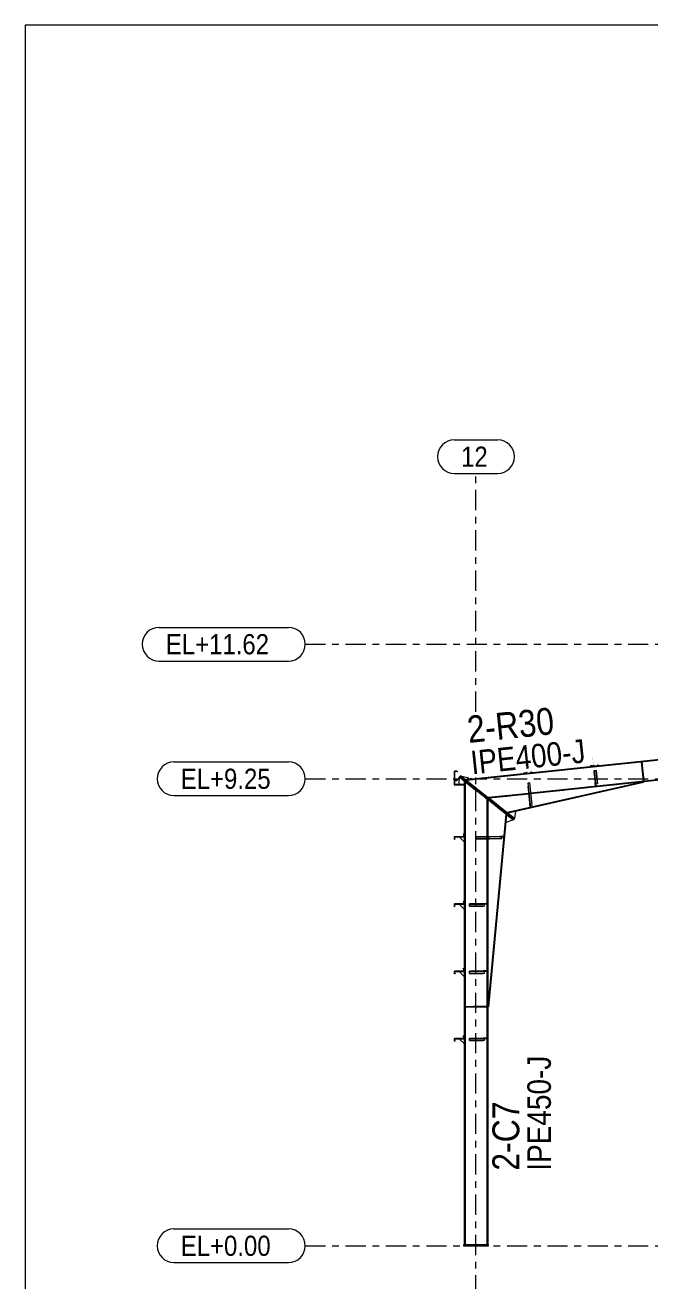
# Model space of a CAD drawing. Header units: millimetres. Extents: x -54 to 768, y -377 to 197.
# Drawn here: x -51.7 to 41.4, y 10 to 196.8 of the extents above; entities that cross this region are included whole.
import ezdxf

# ---------------------------------------------------------------- set-up
doc = ezdxf.new("R2010")
doc.units = ezdxf.units.MM
for name, pattern in [('XKITLINE00', [0]), ('XKITLINE02', [4, 2, -2]), ('XKITLINE03', [6, 3, -1, 1, -1])]:
    doc.linetypes.add(name, pattern=pattern)
for name, color, linetype, lineweight in [('DrawingSheet', 5, 'Continuous', 0), ('Part', 2, 'Continuous', 0), ('PartMark', 7, 'Continuous', 0), ('S-grid', 1, 'Continuous', 0)]:
    doc.layers.add(name, color=color, linetype=linetype, lineweight=lineweight)
doc.styles.add('ARIAL', font='ARIAL.TTF')

# ---------------------------------------------------------------- blocks, each defined once
blk = doc.blocks.new('*A54')
at = {"layer": 'Part'}
blk.add_hatch(color=3, dxfattribs=at).paths.add_polyline_path([(22.76, 87.07), (23.15, 87.11), (23.16, 87), (23.15, 87), (23.13, 87.1), (22.78, 87.06), (22.92, 85.68), (22.54, 85.64), (22.53, 85.75), (22.54, 85.76), (22.55, 85.66), (22.91, 85.69)], flags=17)
blk = doc.blocks.new('*A55')
at = {"layer": 'Part'}
blk.add_hatch(color=3, dxfattribs=at).paths.add_polyline_path([(32.71, 88.12), (33.09, 88.16), (33.1, 88.05), (33.09, 88.04), (33.08, 88.15), (32.72, 88.11), (32.87, 86.73), (32.49, 86.69), (32.48, 86.8), (32.49, 86.81), (32.5, 86.7), (32.85, 86.74)], flags=17)
blk = doc.blocks.new('*A65')
at = {"layer": 'Part'}
blk.add_hatch(color=3, dxfattribs=at).paths.add_polyline_path([(14.43, 55.88), (14.43, 56.19), (14.84, 56.19), (14.84, 56.18), (14.45, 56.18), (14.45, 55.88)], flags=17)
blk = doc.blocks.new('*A66')
at = {"layer": 'Part'}
blk.add_hatch(color=3, dxfattribs=at).paths.add_polyline_path([(14.43, 45.88), (14.43, 46.19), (14.84, 46.19), (14.84, 46.18), (14.45, 46.18), (14.45, 45.88)], flags=17)
blk = doc.blocks.new('*A67')
at = {"layer": 'Part'}
blk.add_hatch(color=3, dxfattribs=at).paths.add_polyline_path([(14.43, 65.88), (14.43, 66.19), (14.84, 66.19), (14.84, 66.18), (14.45, 66.18), (14.45, 65.88)], flags=17)
blk = doc.blocks.new('*A68')
at = {"layer": 'Part'}
blk.add_hatch(color=3, dxfattribs=at).paths.add_polyline_path([(13.46, 76.56), (13.46, 76.58), (13.58, 76.58), (13.58, 76.19), (12.19, 76.19), (12.19, 75.84), (12.29, 75.84), (12.29, 75.82), (12.18, 75.82), (12.18, 76.21), (13.56, 76.21), (13.56, 76.56)], flags=17)
blk = doc.blocks.new('*A69')
at = {"layer": 'Part'}
blk.add_hatch(color=3, dxfattribs=at).paths.add_polyline_path([(13.46, 66.56), (13.46, 66.58), (13.58, 66.58), (13.58, 66.19), (12.19, 66.19), (12.19, 65.84), (12.29, 65.84), (12.29, 65.82), (12.18, 65.82), (12.18, 66.21), (13.56, 66.21), (13.56, 66.56)], flags=17)
blk = doc.blocks.new('*A70')
at = {"layer": 'Part'}
blk.add_hatch(color=3, dxfattribs=at).paths.add_polyline_path([(13.46, 46.56), (13.46, 46.58), (13.58, 46.58), (13.58, 46.19), (12.19, 46.19), (12.19, 45.84), (12.29, 45.84), (12.29, 45.82), (12.18, 45.82), (12.18, 46.21), (13.56, 46.21), (13.56, 46.56)], flags=17)
blk = doc.blocks.new('*A71')
at = {"layer": 'Part'}
blk.add_hatch(color=3, dxfattribs=at).paths.add_polyline_path([(13.46, 56.56), (13.46, 56.58), (13.58, 56.58), (13.58, 56.19), (12.19, 56.19), (12.19, 55.84), (12.29, 55.84), (12.29, 55.82), (12.18, 55.82), (12.18, 56.21), (13.56, 56.21), (13.56, 56.56)], flags=17)
blk = doc.blocks.new('*A72')
at = {"layer": 'Part'}
blk.add_hatch(color=3, dxfattribs=at).paths.add_polyline_path([(15.39, 75.88), (15.39, 76.19), (15.95, 76.19), (15.95, 76.18), (15.42, 76.18), (15.42, 75.88)], flags=17)
blk = doc.blocks.new('*A73')
at = {"layer": 'Part'}
blk.add_hatch(color=3, dxfattribs=at).paths.add_polyline_path([(12.18, 84.55), (12.18, 85.95), (12.56, 85.95), (12.56, 85.84), (12.55, 85.84), (12.55, 85.94), (12.19, 85.94), (12.19, 84.57), (12.55, 84.57), (12.55, 84.67), (12.56, 84.67), (12.56, 84.55)], flags=17)
blk = doc.blocks.new('*A74')
at = {"layer": 'Part'}
blk.add_hatch(color=3, dxfattribs=at).paths.add_polyline_path([(23.08, 84.17), (23.39, 84.2), (23.39, 84.18), (23.1, 84.15), (23.15, 83.66), (23.14, 83.66)], flags=17)
blk = doc.blocks.new('*A76')
at = {"layer": 'Part'}
blk.add_hatch(color=3, dxfattribs=at).paths.add_polyline_path([(32.94, 86.03), (33.25, 86.06), (33.25, 86.04), (32.96, 86.01), (33, 85.64), (32.98, 85.64)], flags=17)
blk = doc.blocks.new('*A157')
at = {"layer": 'DrawingSheet', "color": 5, "linetype": 'XKITLINE00', "lineweight": 0}
for p, q in [((768.35, 196.84), (-51.65, 196.84)), ((-51.65, 196.84), (-51.65, -377.16))]:
    blk.add_line(p, q, dxfattribs=at)
blk = doc.blocks.new('*A160')
at = {"layer": 'S-grid', "color": 1, "linetype": 'XKITLINE03', "lineweight": 0}
blk.add_line((-10, 104.81), (151.52, 104.81), dxfattribs=at)
at = {"layer": 'S-grid', "color": 3, "style": 'ARIAL', "width": 0.85}
blk.add_text('EL+11.62', height=3, dxfattribs=at).set_placement((-30.74, 103.31))
blk = doc.blocks.new('*A161')
at = {"layer": 'S-grid', "color": 1, "linetype": 'XKITLINE03', "lineweight": 0}
blk.add_line((-10, 84.81), (127.32, 84.81), dxfattribs=at)
at = {"layer": 'S-grid', "color": 3, "style": 'ARIAL', "width": 0.85}
blk.add_text('EL+9.25', height=3, dxfattribs=at).set_placement((-28.52, 83.31))
blk = doc.blocks.new('*A162')
at = {"layer": 'S-grid', "color": 1, "linetype": 'XKITLINE03', "lineweight": 0}
blk.add_line((-10, 15.38), (761.69, 15.38), dxfattribs=at)
at = {"layer": 'S-grid', "color": 3, "style": 'ARIAL', "width": 0.85}
blk.add_text('EL+0.00', height=3, dxfattribs=at).set_placement((-28.52, 13.88))
blk = doc.blocks.new('*A163')
at = {"layer": 'S-grid', "color": 1, "linetype": 'XKITLINE03', "lineweight": 0}
blk.add_line((-10, 104.81), (151.52, 104.81), dxfattribs=at)
at = {"layer": 'S-grid', "color": 3, "style": 'ARIAL', "width": 0.85}
blk.add_text('EL+11.62', height=3, dxfattribs=at).set_placement((-30.74, 103.31))
blk = doc.blocks.new('*A164')
at = {"layer": 'S-grid', "color": 1, "linetype": 'XKITLINE03', "lineweight": 0}
blk.add_line((-10, 84.81), (127.32, 84.81), dxfattribs=at)
at = {"layer": 'S-grid', "color": 3, "style": 'ARIAL', "width": 0.85}
blk.add_text('EL+9.25', height=3, dxfattribs=at).set_placement((-28.52, 83.31))
blk = doc.blocks.new('*A165')
at = {"layer": 'S-grid', "color": 1, "linetype": 'XKITLINE03', "lineweight": 0}
blk.add_line((-10, 15.38), (761.88, 15.38), dxfattribs=at)
at = {"layer": 'S-grid', "color": 3, "style": 'ARIAL', "width": 0.85}
blk.add_text('EL+0.00', height=3, dxfattribs=at).set_placement((-28.52, 13.88))
blk = doc.blocks.new('*A218')
at = {"layer": 'S-grid', "color": 1, "linetype": 'XKITLINE03', "lineweight": 0}
for p, q in [((15.38, 94.76), (15.38, 130.19)), ((15.38, -10), (15.38, 85.01))]:
    blk.add_line(p, q, dxfattribs=at)
at = {"layer": 'S-grid', "color": 3, "style": 'ARIAL', "width": 0.85}
blk.add_text('12', height=3, dxfattribs=at).set_placement((13.16, 131.19))
blk = doc.blocks.new('*A221')
at = {"layer": 'S-grid', "color": 1, "linetype": 'XKITLINE03', "lineweight": 0}
for p, q in [((15.38, 94.76), (15.38, 130.19)), ((15.38, -10), (15.38, 85.01))]:
    blk.add_line(p, q, dxfattribs=at)
at = {"layer": 'S-grid', "color": 3, "style": 'ARIAL', "width": 0.85}
blk.add_text('12', height=3, dxfattribs=at).set_placement((13.16, 131.19))
blk = doc.blocks.new('*A222')
at = {"layer": 'Part', "color": 2, "linetype": 'XKITLINE00', "lineweight": 0}
for p, q in [((105.34, 94.3), (13.87, 84.65)), ((105.35, 94.2), (13.99, 84.56)), ((102.8, 91.03), (23.55, 82.68)), ((102.81, 90.94), (23.56, 82.58)), ((105.65, 91.34), (103.11, 91.07)), ((105.66, 91.24), (103.12, 90.97)), ((23.25, 82.64), (17.22, 82.01)), ((23.26, 82.54), (17.33, 81.92))]:
    blk.add_line(p, q, dxfattribs=at)
at = {"layer": 'Part', "color": 7, "linetype": 'XKITLINE02', "lineweight": 0}
for p, q in [((105.34, 94.3), (105.66, 91.24)), ((103.11, 91.07), (102.8, 91.03)), ((103.12, 90.97), (102.81, 90.94)), ((13.87, 84.65), (17.33, 81.92)), ((23.55, 82.68), (23.25, 82.64)), ((23.56, 82.58), (23.26, 82.54))]:
    blk.add_line(p, q, dxfattribs=at)
blk = doc.blocks.new('*A223')
at = {"layer": 'Part', "color": 2, "linetype": 'XKITLINE00', "lineweight": 0}
for p, q in [((13.65, 15.54), (13.65, 84.43)), ((13.76, 84.34), (13.76, 15.54)), ((17.01, 81.79), (17.01, 76.19)), ((17.12, 81.7), (17.12, 76.19)), ((17.01, 75.88), (17.01, 15.54)), ((17.12, 75.88), (17.12, 15.54))]:
    blk.add_line(p, q, dxfattribs=at)
at = {"layer": 'Part', "color": 7, "linetype": 'XKITLINE02', "lineweight": 0}
for p, q in [((13.65, 84.43), (17.12, 81.7)), ((17.01, 76.19), (17.01, 75.88)), ((17.12, 76.19), (17.12, 75.88)), ((17.12, 15.54), (13.65, 15.54))]:
    blk.add_line(p, q, dxfattribs=at)
blk = doc.blocks.new('*A224')
at = {"layer": 'Part', "color": 2, "linetype": 'XKITLINE00', "lineweight": 0}
for p, q in [((17.2, 81.63), (17.12, 81.59)), ((19.83, 79.56), (17.12, 50.93)), ((19.93, 79.48), (17.22, 50.92)), ((17.12, 50.93), (17.22, 50.92))]:
    blk.add_line(p, q, dxfattribs=at)
at = {"layer": 'Part', "color": 7, "linetype": 'XKITLINE02', "lineweight": 0}
for p, q in [((17.12, 81.59), (17.2, 81.63)), ((17.12, 50.93), (17.12, 81.59)), ((19.93, 79.48), (17.2, 81.63)), ((17.2, 81.63), (17.21, 81.63)), ((17.21, 81.63), (17.2, 81.63)), ((19.83, 79.56), (17.21, 81.63))]:
    blk.add_line(p, q, dxfattribs=at)
blk = doc.blocks.new('*A250')
at = {"layer": 'Part', "color": 2, "linetype": 'XKITLINE00', "lineweight": 0}
for p, q in [((22.53, 85.75), (22.54, 85.76)), ((22.54, 85.64), (22.53, 85.75)), ((22.54, 85.76), (22.55, 85.66)), ((22.92, 85.68), (22.54, 85.64)), ((22.55, 85.66), (22.91, 85.69)), ((22.91, 85.69), (22.9, 85.8)), ((22.91, 85.8), (22.92, 85.68))]:
    blk.add_line(p, q, dxfattribs=at)
blk = doc.blocks.new('*A251')
at = {"layer": 'Part', "color": 2, "linetype": 'XKITLINE00', "lineweight": 0}
for p, q in [((32.48, 86.8), (32.49, 86.81)), ((32.49, 86.69), (32.48, 86.8)), ((32.49, 86.81), (32.5, 86.7)), ((32.87, 86.73), (32.49, 86.69)), ((32.5, 86.7), (32.85, 86.74)), ((32.85, 86.74), (32.84, 86.85)), ((32.86, 86.85), (32.87, 86.73))]:
    blk.add_line(p, q, dxfattribs=at)
blk = doc.blocks.new('*A261')
at = {"layer": 'S-grid', "color": 1, "linetype": 'XKITLINE00', "lineweight": 0}
for p, q in [((-29.52, 17.88), (-12.5, 17.88)), ((-29.52, 12.88), (-12.5, 12.88))]:
    blk.add_line(p, q, dxfattribs=at)
for centre, start, end in [((-29.52, 15.38), 90, 270), ((-12.5, 15.38), 270, 90)]:
    blk.add_arc(centre, 2.5, start, end, dxfattribs=at)
blk = doc.blocks.new('*A262')
at = {"layer": 'S-grid', "color": 1, "linetype": 'XKITLINE00', "lineweight": 0}
for p, q in [((-29.52, 17.88), (-12.5, 17.88)), ((-29.52, 12.88), (-12.5, 12.88))]:
    blk.add_line(p, q, dxfattribs=at)
for centre, start, end in [((-29.52, 15.38), 90, 270), ((-12.5, 15.38), 270, 90)]:
    blk.add_arc(centre, 2.5, start, end, dxfattribs=at)
blk = doc.blocks.new('*A263')
at = {"layer": 'Part', "color": 7, "linetype": 'XKITLINE02', "lineweight": 0}
for p, q in [((16.88, 46.19), (14.43, 46.19)), ((14.43, 45.88), (16.66, 45.88)), ((14.45, 46.18), (16.88, 46.18)), ((16.65, 45.88), (16.65, 46.19)), ((16.66, 45.88), (16.66, 46.18)), ((16.88, 46.18), (16.88, 46.19))]:
    blk.add_line(p, q, dxfattribs=at)
blk = doc.blocks.new('*A264')
at = {"layer": 'Part', "color": 7, "linetype": 'XKITLINE02', "lineweight": 0}
for p, q in [((16.88, 56.19), (14.43, 56.19)), ((14.45, 56.18), (16.88, 56.18)), ((16.65, 55.88), (16.65, 56.19)), ((16.66, 55.88), (16.66, 56.18)), ((16.88, 56.18), (16.88, 56.19)), ((14.43, 55.88), (16.66, 55.88))]:
    blk.add_line(p, q, dxfattribs=at)
blk = doc.blocks.new('*A265')
at = {"layer": 'Part', "color": 7, "linetype": 'XKITLINE02', "lineweight": 0}
for p, q in [((17.01, 50.93), (13.76, 50.93)), ((13.76, 50.85), (13.76, 50.93)), ((17.01, 50.85), (13.76, 50.85)), ((13.88, 50.93), (13.88, 50.85)), ((16.89, 50.85), (16.89, 50.93)), ((17.01, 50.93), (17.01, 50.85))]:
    blk.add_line(p, q, dxfattribs=at)
blk = doc.blocks.new('*A266')
at = {"layer": 'Part', "color": 2, "linetype": 'XKITLINE00', "lineweight": 0}
for p, q in [((14.43, 55.88), (14.43, 56.19)), ((16.66, 56.19), (14.43, 56.19)), ((16.88, 56.18), (14.45, 56.18)), ((14.45, 55.88), (14.45, 56.18)), ((14.84, 56.19), (14.84, 56.18)), ((16.66, 55.88), (16.66, 56.18)), ((16.88, 56.19), (16.88, 56.18)), ((16.66, 55.88), (14.43, 55.88))]:
    blk.add_line(p, q, dxfattribs=at)
at = {"layer": 'Part', "color": 7, "linetype": 'XKITLINE02', "lineweight": 0}
for p, q in [((16.65, 55.88), (16.65, 56.19)), ((16.66, 56.19), (16.88, 56.19)), ((16.88, 56.19), (16.66, 56.19))]:
    blk.add_line(p, q, dxfattribs=at)
blk = doc.blocks.new('*A267')
at = {"layer": 'Part', "color": 2, "linetype": 'XKITLINE00', "lineweight": 0}
for p, q in [((12.27, 56.19), (12.27, 56.15)), ((12.27, 56.15), (13.65, 56.15)), ((13.65, 56.19), (13.58, 56.19))]:
    blk.add_line(p, q, dxfattribs=at)
at = {"layer": 'Part', "color": 7, "linetype": 'XKITLINE02', "lineweight": 0}
for p, q in [((13.58, 56.19), (12.27, 56.19)), ((13.65, 56.15), (13.65, 56.19))]:
    blk.add_line(p, q, dxfattribs=at)
blk = doc.blocks.new('*A268')
at = {"layer": 'Part', "color": 2, "linetype": 'XKITLINE00', "lineweight": 0}
blk.add_line((13.65, 55.38), (12.88, 56.15), dxfattribs=at)
at = {"layer": 'Part', "color": 7, "linetype": 'XKITLINE02', "lineweight": 0}
for p, q in [((12.88, 56.15), (13.65, 56.15)), ((13.65, 56.15), (13.65, 55.38))]:
    blk.add_line(p, q, dxfattribs=at)
blk = doc.blocks.new('*A269')
at = {"layer": 'Part', "color": 2, "linetype": 'XKITLINE00', "lineweight": 0}
blk.add_line((13.65, 45.38), (12.88, 46.15), dxfattribs=at)
at = {"layer": 'Part', "color": 7, "linetype": 'XKITLINE02', "lineweight": 0}
for p, q in [((12.88, 46.15), (13.65, 46.15)), ((13.65, 46.15), (13.65, 45.38))]:
    blk.add_line(p, q, dxfattribs=at)
blk = doc.blocks.new('*A270')
at = {"layer": 'Part', "color": 2, "linetype": 'XKITLINE00', "lineweight": 0}
for p, q in [((12.27, 46.19), (12.27, 46.15)), ((12.27, 46.15), (13.65, 46.15)), ((13.65, 46.19), (13.58, 46.19))]:
    blk.add_line(p, q, dxfattribs=at)
at = {"layer": 'Part', "color": 7, "linetype": 'XKITLINE02', "lineweight": 0}
for p, q in [((13.58, 46.19), (12.27, 46.19)), ((13.65, 46.15), (13.65, 46.19))]:
    blk.add_line(p, q, dxfattribs=at)
blk = doc.blocks.new('*A271')
at = {"layer": 'Part', "color": 2, "linetype": 'XKITLINE00', "lineweight": 0}
for p, q in [((14.43, 45.88), (14.43, 46.19)), ((16.66, 46.19), (14.43, 46.19)), ((16.66, 45.88), (14.43, 45.88)), ((16.88, 46.18), (14.45, 46.18)), ((14.45, 45.88), (14.45, 46.18)), ((14.84, 46.19), (14.84, 46.18)), ((16.66, 45.88), (16.66, 46.18)), ((16.88, 46.19), (16.88, 46.18))]:
    blk.add_line(p, q, dxfattribs=at)
at = {"layer": 'Part', "color": 7, "linetype": 'XKITLINE02', "lineweight": 0}
for p, q in [((16.65, 45.88), (16.65, 46.19)), ((16.66, 46.19), (16.88, 46.19)), ((16.88, 46.19), (16.66, 46.19))]:
    blk.add_line(p, q, dxfattribs=at)
blk = doc.blocks.new('*A272')
at = {"layer": 'Part', "color": 2, "linetype": 'XKITLINE00', "lineweight": 0}
for p, q in [((13.76, 50.93), (17.01, 50.93)), ((17.01, 50.85), (13.76, 50.85))]:
    blk.add_line(p, q, dxfattribs=at)
at = {"layer": 'Part', "color": 7, "linetype": 'XKITLINE02', "lineweight": 0}
for p, q in [((13.76, 50.85), (13.76, 50.93)), ((13.88, 50.85), (13.88, 50.93)), ((16.89, 50.85), (16.89, 50.93)), ((17.01, 50.93), (17.01, 50.85))]:
    blk.add_line(p, q, dxfattribs=at)
blk = doc.blocks.new('*A273')
at = {"layer": 'Part', "color": 7, "linetype": 'XKITLINE02', "lineweight": 0}
for p, q in [((16.88, 66.19), (14.43, 66.19)), ((14.43, 65.88), (16.66, 65.88)), ((14.45, 66.18), (16.88, 66.18)), ((16.65, 65.88), (16.65, 66.19)), ((16.66, 65.88), (16.66, 66.18)), ((16.88, 66.18), (16.88, 66.19))]:
    blk.add_line(p, q, dxfattribs=at)
blk = doc.blocks.new('*A274')
at = {"layer": 'Part', "color": 2, "linetype": 'XKITLINE00', "lineweight": 0}
for p, q in [((14.43, 65.88), (14.43, 66.19)), ((16.66, 66.19), (14.43, 66.19)), ((16.66, 65.88), (14.43, 65.88)), ((16.88, 66.18), (14.45, 66.18)), ((14.45, 65.88), (14.45, 66.18)), ((14.84, 66.19), (14.84, 66.18)), ((16.66, 65.88), (16.66, 66.18)), ((16.88, 66.19), (16.88, 66.18))]:
    blk.add_line(p, q, dxfattribs=at)
at = {"layer": 'Part', "color": 7, "linetype": 'XKITLINE02', "lineweight": 0}
for p, q in [((16.65, 65.88), (16.65, 66.19)), ((16.66, 66.19), (16.88, 66.19)), ((16.88, 66.19), (16.66, 66.19))]:
    blk.add_line(p, q, dxfattribs=at)
blk = doc.blocks.new('*A275')
at = {"layer": 'Part', "color": 2, "linetype": 'XKITLINE00', "lineweight": 0}
blk.add_line((13.65, 65.38), (12.88, 66.15), dxfattribs=at)
at = {"layer": 'Part', "color": 7, "linetype": 'XKITLINE02', "lineweight": 0}
for p, q in [((12.88, 66.15), (13.65, 66.15)), ((13.65, 66.15), (13.65, 65.38))]:
    blk.add_line(p, q, dxfattribs=at)
blk = doc.blocks.new('*A276')
at = {"layer": 'Part', "color": 2, "linetype": 'XKITLINE00', "lineweight": 0}
for p, q in [((12.27, 66.19), (12.27, 66.15)), ((12.27, 66.15), (13.65, 66.15)), ((13.65, 66.19), (13.58, 66.19))]:
    blk.add_line(p, q, dxfattribs=at)
at = {"layer": 'Part', "color": 7, "linetype": 'XKITLINE02', "lineweight": 0}
for p, q in [((13.58, 66.19), (12.27, 66.19)), ((13.65, 66.15), (13.65, 66.19))]:
    blk.add_line(p, q, dxfattribs=at)
blk = doc.blocks.new('*A277')
at = {"layer": 'Part', "color": 2, "linetype": 'XKITLINE00', "lineweight": 0}
blk.add_line((13.65, 75.38), (12.88, 76.15), dxfattribs=at)
at = {"layer": 'Part', "color": 7, "linetype": 'XKITLINE02', "lineweight": 0}
for p, q in [((12.88, 76.15), (13.65, 76.15)), ((13.65, 76.15), (13.65, 75.38))]:
    blk.add_line(p, q, dxfattribs=at)
blk = doc.blocks.new('*A278')
at = {"layer": 'Part', "color": 2, "linetype": 'XKITLINE00', "lineweight": 0}
for p, q in [((12.27, 76.19), (12.27, 76.15)), ((12.27, 76.15), (13.65, 76.15)), ((13.65, 76.19), (13.58, 76.19))]:
    blk.add_line(p, q, dxfattribs=at)
at = {"layer": 'Part', "color": 7, "linetype": 'XKITLINE02', "lineweight": 0}
for p, q in [((13.58, 76.19), (12.27, 76.19)), ((13.65, 76.15), (13.65, 76.19))]:
    blk.add_line(p, q, dxfattribs=at)
blk = doc.blocks.new('*A279')
at = {"layer": 'Part', "color": 2, "linetype": 'XKITLINE00', "lineweight": 0}
for p, q in [((12.18, 75.82), (12.18, 76.21)), ((12.18, 76.21), (13.56, 76.21)), ((12.29, 75.82), (12.18, 75.82)), ((13.58, 76.19), (12.19, 76.19)), ((12.19, 76.19), (12.19, 75.84)), ((12.19, 75.84), (12.29, 75.84)), ((12.29, 75.84), (12.29, 75.82)), ((13.46, 76.58), (13.58, 76.58)), ((13.46, 76.56), (13.46, 76.58)), ((13.56, 76.56), (13.46, 76.56)), ((13.56, 76.21), (13.56, 76.56)), ((13.58, 76.58), (13.58, 76.19))]:
    blk.add_line(p, q, dxfattribs=at)
blk = doc.blocks.new('*A280')
at = {"layer": 'Part', "color": 2, "linetype": 'XKITLINE00', "lineweight": 0}
for p, q in [((12.18, 65.82), (12.18, 66.21)), ((12.18, 66.21), (13.56, 66.21)), ((12.29, 65.82), (12.18, 65.82)), ((13.58, 66.19), (12.19, 66.19)), ((12.19, 66.19), (12.19, 65.84)), ((12.19, 65.84), (12.29, 65.84)), ((12.29, 65.84), (12.29, 65.82)), ((13.46, 66.58), (13.58, 66.58)), ((13.46, 66.56), (13.46, 66.58)), ((13.56, 66.56), (13.46, 66.56)), ((13.56, 66.21), (13.56, 66.56)), ((13.58, 66.58), (13.58, 66.19))]:
    blk.add_line(p, q, dxfattribs=at)
blk = doc.blocks.new('*A281')
at = {"layer": 'Part', "color": 2, "linetype": 'XKITLINE00', "lineweight": 0}
for p, q in [((12.18, 45.82), (12.18, 46.21)), ((12.18, 46.21), (13.56, 46.21)), ((12.29, 45.82), (12.18, 45.82)), ((13.58, 46.19), (12.19, 46.19)), ((12.19, 46.19), (12.19, 45.84)), ((12.19, 45.84), (12.29, 45.84)), ((12.29, 45.84), (12.29, 45.82)), ((13.46, 46.58), (13.58, 46.58)), ((13.46, 46.56), (13.46, 46.58)), ((13.56, 46.56), (13.46, 46.56)), ((13.56, 46.21), (13.56, 46.56)), ((13.58, 46.58), (13.58, 46.19))]:
    blk.add_line(p, q, dxfattribs=at)
blk = doc.blocks.new('*A282')
at = {"layer": 'Part', "color": 2, "linetype": 'XKITLINE00', "lineweight": 0}
for p, q in [((12.18, 55.82), (12.18, 56.21)), ((12.18, 56.21), (13.56, 56.21)), ((13.58, 56.19), (12.19, 56.19)), ((12.19, 56.19), (12.19, 55.84)), ((13.46, 56.58), (13.58, 56.58)), ((13.46, 56.56), (13.46, 56.58)), ((13.56, 56.56), (13.46, 56.56)), ((13.56, 56.21), (13.56, 56.56)), ((13.58, 56.58), (13.58, 56.19)), ((12.29, 55.82), (12.18, 55.82)), ((12.19, 55.84), (12.29, 55.84)), ((12.29, 55.84), (12.29, 55.82))]:
    blk.add_line(p, q, dxfattribs=at)
blk = doc.blocks.new('*A283')
at = {"layer": 'Part', "color": 2, "linetype": 'XKITLINE00', "lineweight": 0}
for p, q in [((13.54, 15.54), (13.54, 15.38)), ((17.23, 15.54), (13.54, 15.54)), ((13.54, 15.38), (17.23, 15.38)), ((17.23, 15.38), (17.23, 15.54))]:
    blk.add_line(p, q, dxfattribs=at)
blk = doc.blocks.new('*A284')
at = {"layer": 'Part', "color": 2, "linetype": 'XKITLINE00', "lineweight": 0}
for p, q in [((16.43, 46.23), (16.43, 46.19)), ((17.01, 46.23), (16.43, 46.23)), ((17.01, 46.19), (16.66, 46.19))]:
    blk.add_line(p, q, dxfattribs=at)
at = {"layer": 'Part', "color": 7, "linetype": 'XKITLINE02', "lineweight": 0}
for p, q in [((16.66, 46.19), (16.43, 46.19)), ((16.89, 46.19), (16.89, 46.23)), ((17.01, 46.23), (17.01, 46.19))]:
    blk.add_line(p, q, dxfattribs=at)
blk = doc.blocks.new('*A285')
at = {"layer": 'Part', "color": 7, "linetype": 'XKITLINE02', "lineweight": 0}
for p, q in [((17.01, 46.23), (16.43, 46.23)), ((16.43, 46.23), (16.43, 46.19)), ((16.43, 46.19), (17.01, 46.19)), ((16.89, 46.19), (16.89, 46.23)), ((17.01, 46.19), (17.01, 46.23))]:
    blk.add_line(p, q, dxfattribs=at)
blk = doc.blocks.new('*A286')
at = {"layer": 'Part', "color": 7, "linetype": 'XKITLINE02', "lineweight": 0}
for p, q in [((17.01, 56.23), (16.43, 56.23)), ((16.43, 56.23), (16.43, 56.19)), ((16.43, 56.19), (17.01, 56.19)), ((16.89, 56.19), (16.89, 56.23)), ((17.01, 56.19), (17.01, 56.23))]:
    blk.add_line(p, q, dxfattribs=at)
blk = doc.blocks.new('*A287')
at = {"layer": 'Part', "color": 2, "linetype": 'XKITLINE00', "lineweight": 0}
for p, q in [((16.43, 56.23), (16.43, 56.19)), ((17.01, 56.23), (16.43, 56.23)), ((17.01, 56.19), (16.66, 56.19))]:
    blk.add_line(p, q, dxfattribs=at)
at = {"layer": 'Part', "color": 7, "linetype": 'XKITLINE02', "lineweight": 0}
for p, q in [((16.66, 56.19), (16.43, 56.19)), ((16.89, 56.19), (16.89, 56.23)), ((17.01, 56.23), (17.01, 56.19))]:
    blk.add_line(p, q, dxfattribs=at)
blk = doc.blocks.new('*A288')
at = {"layer": 'Part', "color": 2, "linetype": 'XKITLINE00', "lineweight": 0}
for p, q in [((16.43, 66.23), (16.43, 66.19)), ((17.01, 66.23), (16.43, 66.23)), ((17.01, 66.19), (16.66, 66.19))]:
    blk.add_line(p, q, dxfattribs=at)
at = {"layer": 'Part', "color": 7, "linetype": 'XKITLINE02', "lineweight": 0}
for p, q in [((16.66, 66.19), (16.43, 66.19)), ((16.89, 66.19), (16.89, 66.23)), ((17.01, 66.23), (17.01, 66.19))]:
    blk.add_line(p, q, dxfattribs=at)
blk = doc.blocks.new('*A289')
at = {"layer": 'Part', "color": 7, "linetype": 'XKITLINE02', "lineweight": 0}
for p, q in [((17.01, 66.23), (16.43, 66.23)), ((16.43, 66.23), (16.43, 66.19)), ((16.43, 66.19), (17.01, 66.19)), ((16.89, 66.19), (16.89, 66.23)), ((17.01, 66.19), (17.01, 66.23))]:
    blk.add_line(p, q, dxfattribs=at)
blk = doc.blocks.new('*A290')
at = {"layer": 'Part', "color": 7, "linetype": 'XKITLINE02', "lineweight": 0}
for p, q in [((19.39, 76.19), (15.39, 76.19)), ((15.39, 75.88), (19.23, 75.88)), ((15.42, 76.18), (19.39, 76.18)), ((19.22, 75.88), (19.22, 76.19)), ((19.23, 75.88), (19.23, 76.18)), ((19.39, 76.18), (19.39, 76.19))]:
    blk.add_line(p, q, dxfattribs=at)
blk = doc.blocks.new('*A291')
at = {"layer": 'Part', "color": 7, "linetype": 'XKITLINE02', "lineweight": 0}
for p, q in [((19.52, 76.23), (18.94, 76.23)), ((18.94, 76.23), (18.94, 76.19)), ((18.94, 76.19), (19.52, 76.19)), ((19.4, 76.19), (19.4, 76.23)), ((19.52, 76.19), (19.52, 76.23))]:
    blk.add_line(p, q, dxfattribs=at)
blk = doc.blocks.new('*A292')
at = {"layer": 'Part', "color": 2, "linetype": 'XKITLINE00', "lineweight": 0}
for p, q in [((15.39, 75.88), (15.39, 76.19)), ((19.11, 76.19), (15.39, 76.19)), ((19.23, 75.88), (15.39, 75.88)), ((19.39, 76.18), (15.42, 76.18)), ((15.42, 75.88), (15.42, 76.18)), ((15.95, 76.19), (15.95, 76.18)), ((19.23, 75.88), (19.23, 76.18)), ((19.39, 76.19), (19.39, 76.18))]:
    blk.add_line(p, q, dxfattribs=at)
at = {"layer": 'Part', "color": 7, "linetype": 'XKITLINE02', "lineweight": 0}
for p, q in [((19.11, 76.19), (19.39, 76.19)), ((19.22, 75.88), (19.22, 76.19))]:
    blk.add_line(p, q, dxfattribs=at)
blk = doc.blocks.new('*A293')
at = {"layer": 'Part', "color": 2, "linetype": 'XKITLINE00', "lineweight": 0}
for p, q in [((18.94, 76.23), (18.94, 76.19)), ((19.52, 76.23), (18.94, 76.23)), ((19.51, 76.19), (19.11, 76.19)), ((19.52, 76.23), (19.52, 76.21))]:
    blk.add_line(p, q, dxfattribs=at)
at = {"layer": 'Part', "color": 7, "linetype": 'XKITLINE02', "lineweight": 0}
for p, q in [((19.11, 76.19), (18.94, 76.19)), ((19.4, 76.19), (19.4, 76.23)), ((19.52, 76.19), (19.51, 76.19)), ((19.52, 76.19), (19.51, 76.19)), ((19.52, 76.21), (19.52, 76.19))]:
    blk.add_line(p, q, dxfattribs=at)
blk = doc.blocks.new('*A294')
at = {"layer": 'S-grid', "color": 1, "linetype": 'XKITLINE00', "lineweight": 0}
for p, q in [((12.16, 135.19), (18.61, 135.19)), ((12.16, 130.19), (18.61, 130.19))]:
    blk.add_line(p, q, dxfattribs=at)
for centre, start, end in [((12.16, 132.69), 90, 270), ((18.61, 132.69), 270, 90)]:
    blk.add_arc(centre, 2.5, start, end, dxfattribs=at)
blk = doc.blocks.new('*A295')
at = {"layer": 'S-grid', "color": 1, "linetype": 'XKITLINE00', "lineweight": 0}
for p, q in [((-29.52, 87.31), (-12.5, 87.31)), ((-29.52, 82.31), (-12.5, 82.31))]:
    blk.add_line(p, q, dxfattribs=at)
for centre, start, end in [((-29.52, 84.81), 90, 270), ((-12.5, 84.81), 270, 90)]:
    blk.add_arc(centre, 2.5, start, end, dxfattribs=at)
blk = doc.blocks.new('*A296')
at = {"layer": 'S-grid', "color": 1, "linetype": 'XKITLINE00', "lineweight": 0}
for p, q in [((12.16, 135.19), (18.61, 135.19)), ((12.16, 130.19), (18.61, 130.19))]:
    blk.add_line(p, q, dxfattribs=at)
for centre, start, end in [((12.16, 132.69), 90, 270), ((18.61, 132.69), 270, 90)]:
    blk.add_arc(centre, 2.5, start, end, dxfattribs=at)
blk = doc.blocks.new('*A297')
at = {"layer": 'Part', "color": 2, "linetype": 'XKITLINE00', "lineweight": 0}
for p, q in [((12.9, 83.94), (12.9, 85.02)), ((13.56, 84.5), (13.65, 84.31))]:
    blk.add_line(p, q, dxfattribs=at)
at = {"layer": 'Part', "color": 7, "linetype": 'XKITLINE02', "lineweight": 0}
for p, q in [((13.56, 84.5), (12.9, 85.02)), ((13.65, 84.31), (13.65, 83.94)), ((13.65, 83.94), (12.9, 83.94))]:
    blk.add_line(p, q, dxfattribs=at)
blk = doc.blocks.new('*A298')
at = {"layer": 'Part', "color": 2, "linetype": 'XKITLINE00', "lineweight": 0}
for p, q in [((12.18, 85.86), (12.14, 85.86)), ((12.14, 85.86), (12.14, 83.94)), ((12.18, 84.55), (12.18, 83.94)), ((12.18, 83.94), (12.14, 83.94))]:
    blk.add_line(p, q, dxfattribs=at)
at = {"layer": 'Part', "color": 7, "linetype": 'XKITLINE02', "lineweight": 0}
blk.add_line((12.18, 84.55), (12.18, 85.86), dxfattribs=at)
blk = doc.blocks.new('*A299')
at = {"layer": 'Part', "color": 2, "linetype": 'XKITLINE00', "lineweight": 0}
for p, q in [((13.65, 83.94), (12.14, 83.94)), ((12.14, 83.94), (12.14, 83.9)), ((12.14, 83.9), (13.65, 83.9)), ((13.65, 83.9), (13.65, 83.94))]:
    blk.add_line(p, q, dxfattribs=at)
blk = doc.blocks.new('*A300')
at = {"layer": 'Part', "color": 2, "linetype": 'XKITLINE00', "lineweight": 0}
for p, q in [((13.09, 85.26), (14.34, 84.94)), ((13.99, 84.66), (13.78, 84.72)), ((14.46, 84.91), (15.02, 84.77))]:
    blk.add_line(p, q, dxfattribs=at)
at = {"layer": 'Part', "color": 7, "linetype": 'XKITLINE02', "lineweight": 0}
for p, q in [((13.78, 84.72), (13.09, 85.26)), ((15.02, 84.77), (13.99, 84.66))]:
    blk.add_line(p, q, dxfattribs=at)
blk = doc.blocks.new('*A301')
at = {"layer": 'Part', "color": 2, "linetype": 'XKITLINE00', "lineweight": 0}
for p, q in [((12.18, 85.95), (12.56, 85.95)), ((12.18, 84.55), (12.18, 85.95)), ((12.56, 85.95), (12.56, 85.84)), ((12.56, 84.55), (12.18, 84.55)), ((12.55, 85.94), (12.19, 85.94)), ((12.19, 85.94), (12.19, 84.57)), ((12.19, 84.57), (12.55, 84.57)), ((12.55, 85.84), (12.55, 85.94)), ((12.56, 85.84), (12.55, 85.84)), ((12.55, 84.57), (12.55, 84.67)), ((12.55, 84.67), (12.56, 84.67)), ((12.56, 84.67), (12.56, 84.55))]:
    blk.add_line(p, q, dxfattribs=at)
blk = doc.blocks.new('*A302')
at = {"layer": 'Part', "color": 7, "linetype": 'XKITLINE02', "lineweight": 0}
for p, q in [((40.28, 84.34), (17.45, 81.93)), ((17.42, 81.85), (20.15, 79.7))]:
    blk.add_line(p, q, dxfattribs=at)
at = {"layer": 'Part', "color": 2, "linetype": 'XKITLINE00', "lineweight": 0}
for p, q in [((40.28, 84.34), (20.05, 79.78)), ((40.31, 84.24), (20.15, 79.7)), ((40.28, 84.34), (40.31, 84.24)), ((17.45, 81.93), (17.42, 81.85))]:
    blk.add_line(p, q, dxfattribs=at)
blk = doc.blocks.new('*A303')
at = {"layer": 'Part', "color": 7, "linetype": 'XKITLINE02', "lineweight": 0}
for p, q in [((23.37, 81.12), (23.43, 80.54)), ((23.41, 81.12), (23.37, 81.12)), ((23.47, 80.55), (23.41, 81.12)), ((23.42, 80.66), (23.45, 80.66)), ((23.43, 80.54), (23.47, 80.55))]:
    blk.add_line(p, q, dxfattribs=at)
blk = doc.blocks.new('*A304')
at = {"layer": 'Part', "color": 7, "linetype": 'XKITLINE02', "lineweight": 0}
for p, q in [((23.45, 80.67), (23.08, 84.17)), ((23.47, 80.67), (23.1, 84.15)), ((23.74, 80.88), (23.39, 84.2)), ((23.43, 80.85), (23.74, 80.89)), ((23.45, 80.85), (23.74, 80.88)), ((23.45, 80.67), (23.47, 80.67))]:
    blk.add_line(p, q, dxfattribs=at)
blk = doc.blocks.new('*A305')
at = {"layer": 'Part', "color": 2, "linetype": 'XKITLINE00', "lineweight": 0}
for p, q in [((13, 85.14), (13.09, 85.26)), ((21.03, 78.81), (13, 85.14)), ((13.09, 85.26), (21.13, 78.93)), ((21.13, 78.93), (21.03, 78.81))]:
    blk.add_line(p, q, dxfattribs=at)
blk = doc.blocks.new('*A306')
at = {"layer": 'Part', "color": 2, "linetype": 'XKITLINE00', "lineweight": 0}
for p, q in [((12.9, 85.02), (13, 85.14)), ((20.94, 78.69), (12.9, 85.02)), ((13, 85.14), (21.03, 78.81)), ((21.03, 78.81), (20.94, 78.69))]:
    blk.add_line(p, q, dxfattribs=at)
blk = doc.blocks.new('*A307')
at = {"layer": 'Part', "color": 2, "linetype": 'XKITLINE00', "lineweight": 0}
for p, q in [((23.39, 84.2), (23.08, 84.17)), ((23.08, 84.17), (23.43, 80.93)), ((23.1, 84.15), (23.39, 84.18)), ((23.1, 84.15), (23.15, 83.66)), ((23.74, 80.88), (23.39, 84.2)), ((23.15, 83.66), (23.14, 83.66)), ((23.47, 80.67), (23.15, 83.66)), ((23.45, 80.85), (23.74, 80.88)), ((23.45, 80.67), (23.47, 80.67))]:
    blk.add_line(p, q, dxfattribs=at)
at = {"layer": 'Part', "color": 7, "linetype": 'XKITLINE02', "lineweight": 0}
for p, q in [((23.43, 80.93), (23.45, 80.67)), ((23.43, 80.85), (23.74, 80.89))]:
    blk.add_line(p, q, dxfattribs=at)
blk = doc.blocks.new('*A308')
at = {"layer": 'Part', "color": 7, "linetype": 'XKITLINE02', "lineweight": 0}
for p, q in [((22.91, 85.8), (22.92, 85.68)), ((22.93, 85.6), (22.97, 85.61))]:
    blk.add_line(p, q, dxfattribs=at)
at = {"layer": 'Part', "color": 2, "linetype": 'XKITLINE00', "lineweight": 0}
for p, q in [((22.92, 85.68), (22.93, 85.6)), ((22.97, 85.61), (22.95, 85.81))]:
    blk.add_line(p, q, dxfattribs=at)
blk = doc.blocks.new('*A309')
at = {"layer": 'Part', "color": 2, "linetype": 'XKITLINE00', "lineweight": 0}
for p, q in [((23.43, 80.54), (23.37, 81.12)), ((23.37, 81.12), (23.41, 81.12)), ((23.43, 80.93), (23.47, 80.55)), ((23.47, 80.55), (23.43, 80.54))]:
    blk.add_line(p, q, dxfattribs=at)
at = {"layer": 'Part', "color": 7, "linetype": 'XKITLINE02', "lineweight": 0}
for p, q in [((23.41, 81.12), (23.43, 80.93)), ((23.42, 80.66), (23.45, 80.66))]:
    blk.add_line(p, q, dxfattribs=at)
blk = doc.blocks.new('*A310')
at = {"layer": 'Part', "color": 7, "linetype": 'XKITLINE02', "lineweight": 0}
for p, q in [((22.97, 85.61), (22.95, 85.81)), ((23.74, 85.69), (22.97, 85.61))]:
    blk.add_line(p, q, dxfattribs=at)
at = {"layer": 'Part', "color": 2, "linetype": 'XKITLINE00', "lineweight": 0}
blk.add_line((23.52, 85.87), (23.74, 85.69), dxfattribs=at)
blk = doc.blocks.new('*A311')
at = {"layer": 'Part', "color": 7, "linetype": 'XKITLINE02', "lineweight": 0}
for p, q in [((19.83, 78.33), (19.92, 79.36)), ((20.03, 79.41), (20.94, 78.69))]:
    blk.add_line(p, q, dxfattribs=at)
at = {"layer": 'Part', "color": 2, "linetype": 'XKITLINE00', "lineweight": 0}
for p, q in [((20.94, 78.69), (19.83, 78.33)), ((19.92, 79.36), (20.03, 79.41))]:
    blk.add_line(p, q, dxfattribs=at)
blk = doc.blocks.new('*A312')
at = {"layer": 'Part', "color": 2, "linetype": 'XKITLINE00', "lineweight": 0}
for p, q in [((20.27, 79.72), (20.24, 79.63)), ((21.28, 79.95), (21.13, 78.93))]:
    blk.add_line(p, q, dxfattribs=at)
at = {"layer": 'Part', "color": 7, "linetype": 'XKITLINE02', "lineweight": 0}
for p, q in [((20.24, 79.63), (21.13, 78.93)), ((21.28, 79.95), (20.27, 79.72))]:
    blk.add_line(p, q, dxfattribs=at)
blk = doc.blocks.new('*A315')
at = {"layer": 'Part', "color": 7, "linetype": 'XKITLINE02', "lineweight": 0}
for p, q in [((33.13, 84.27), (33.09, 84.26)), ((33.09, 84.26), (33.15, 83.69)), ((33.19, 83.69), (33.13, 84.27)), ((33.14, 83.8), (33.18, 83.81)), ((33.15, 83.69), (33.19, 83.69))]:
    blk.add_line(p, q, dxfattribs=at)
blk = doc.blocks.new('*A316')
at = {"layer": 'Part', "color": 7, "linetype": 'XKITLINE02', "lineweight": 0}
for p, q in [((33.18, 83.82), (32.94, 86.03)), ((33.19, 83.82), (32.96, 86.01)), ((33.46, 84.08), (33.25, 86.06)), ((33.15, 84.06), (33.46, 84.1)), ((33.17, 84.05), (33.46, 84.08)), ((33.18, 83.82), (33.19, 83.82))]:
    blk.add_line(p, q, dxfattribs=at)
blk = doc.blocks.new('*A317')
at = {"layer": 'Part', "color": 7, "linetype": 'XKITLINE02', "lineweight": 0}
for p, q in [((39.97, 87.3), (40.05, 87.31)), ((39.97, 87.3), (40.27, 84.44)), ((39.98, 87.19), (40.06, 87.19)), ((40.05, 87.31), (40.35, 84.45)), ((40.34, 84.56), (40.26, 84.55)), ((40.35, 84.45), (40.27, 84.44))]:
    blk.add_line(p, q, dxfattribs=at)
blk = doc.blocks.new('*A320')
at = {"layer": 'Part', "color": 7, "linetype": 'XKITLINE02', "lineweight": 0}
for p, q in [((32.92, 86.66), (32.9, 86.86)), ((33.68, 86.74), (32.92, 86.66))]:
    blk.add_line(p, q, dxfattribs=at)
at = {"layer": 'Part', "color": 2, "linetype": 'XKITLINE00', "lineweight": 0}
blk.add_line((33.46, 86.92), (33.68, 86.74), dxfattribs=at)
blk = doc.blocks.new('*A321')
at = {"layer": 'Part', "color": 2, "linetype": 'XKITLINE00', "lineweight": 0}
for p, q in [((33.09, 84.26), (33.13, 84.27)), ((33.15, 83.69), (33.09, 84.26)), ((33.15, 84.03), (33.19, 83.69))]:
    blk.add_line(p, q, dxfattribs=at)
at = {"layer": 'Part', "color": 7, "linetype": 'XKITLINE02', "lineweight": 0}
for p, q in [((33.13, 84.27), (33.15, 84.03)), ((33.14, 83.8), (33.18, 83.81)), ((33.19, 83.69), (33.15, 83.69))]:
    blk.add_line(p, q, dxfattribs=at)
blk = doc.blocks.new('*A322')
at = {"layer": 'Part', "color": 7, "linetype": 'XKITLINE02', "lineweight": 0}
for p, q in [((32.86, 86.85), (32.87, 86.73)), ((32.88, 86.65), (32.92, 86.66))]:
    blk.add_line(p, q, dxfattribs=at)
at = {"layer": 'Part', "color": 2, "linetype": 'XKITLINE00', "lineweight": 0}
for p, q in [((32.87, 86.73), (32.88, 86.65)), ((32.92, 86.66), (32.9, 86.86))]:
    blk.add_line(p, q, dxfattribs=at)
blk = doc.blocks.new('*A323')
at = {"layer": 'Part', "color": 2, "linetype": 'XKITLINE00', "lineweight": 0}
for p, q in [((32.94, 86.03), (33.25, 86.06)), ((32.98, 85.64), (32.94, 86.03)), ((33.25, 86.04), (32.96, 86.01)), ((32.96, 86.01), (33, 85.64)), ((33.25, 86.06), (33.46, 84.08)), ((33, 85.64), (32.98, 85.64)), ((32.98, 85.64), (33.15, 84.03)), ((33.19, 83.82), (33, 85.64)), ((33.17, 84.05), (33.46, 84.08)), ((33.18, 83.82), (33.19, 83.82))]:
    blk.add_line(p, q, dxfattribs=at)
at = {"layer": 'Part', "color": 7, "linetype": 'XKITLINE02', "lineweight": 0}
for p, q in [((33.15, 84.06), (33.46, 84.1)), ((33.15, 84.03), (33.18, 83.82))]:
    blk.add_line(p, q, dxfattribs=at)
blk = doc.blocks.new('*A326')
at = {"layer": 'Part', "color": 7, "linetype": 'XKITLINE02', "lineweight": 0}
for p, q in [((39.97, 87.3), (40.05, 87.31)), ((39.98, 87.19), (40.06, 87.19)), ((40.26, 84.55), (40.34, 84.56)), ((40.27, 84.44), (40.35, 84.45))]:
    blk.add_line(p, q, dxfattribs=at)
at = {"layer": 'Part', "color": 2, "linetype": 'XKITLINE00', "lineweight": 0}
for p, q in [((40.27, 84.44), (39.97, 87.3)), ((40.05, 87.31), (40.35, 84.45))]:
    blk.add_line(p, q, dxfattribs=at)
blk = doc.blocks.new('*A338')
at = {"layer": 'S-grid', "color": 1, "linetype": 'XKITLINE00', "lineweight": 0}
for p, q in [((-31.74, 107.31), (-12.5, 107.31)), ((-31.74, 102.31), (-12.5, 102.31))]:
    blk.add_line(p, q, dxfattribs=at)
for centre, start, end in [((-31.74, 104.81), 90, 270), ((-12.5, 104.81), 270, 90)]:
    blk.add_arc(centre, 2.5, start, end, dxfattribs=at)
blk = doc.blocks.new('*A339')
at = {"layer": 'S-grid', "color": 1, "linetype": 'XKITLINE00', "lineweight": 0}
for p, q in [((-29.52, 87.31), (-12.5, 87.31)), ((-29.52, 82.31), (-12.5, 82.31))]:
    blk.add_line(p, q, dxfattribs=at)
for centre, start, end in [((-29.52, 84.81), 90, 270), ((-12.5, 84.81), 270, 90)]:
    blk.add_arc(centre, 2.5, start, end, dxfattribs=at)
blk = doc.blocks.new('*A340')
at = {"layer": 'S-grid', "color": 1, "linetype": 'XKITLINE00', "lineweight": 0}
for p, q in [((-31.74, 107.31), (-12.5, 107.31)), ((-31.74, 102.31), (-12.5, 102.31))]:
    blk.add_line(p, q, dxfattribs=at)
for centre, start, end in [((-31.74, 104.81), 90, 270), ((-12.5, 104.81), 270, 90)]:
    blk.add_arc(centre, 2.5, start, end, dxfattribs=at)
blk = doc.blocks.new('*A906')
at = {"layer": 'PartMark', "color": 7, "style": 'ARIAL', "width": 0.85}
blk.add_text('IPE450-J', height=3.5, rotation=90.0002, dxfattribs=at).set_placement((26.52, 26.54))
at = {"layer": 'PartMark', "color": 3, "style": 'ARIAL', "width": 0.85}
blk.add_text('2-C7', height=4, rotation=90.0002, dxfattribs=at).set_placement((21.82, 26.54))
blk = doc.blocks.new('*A907')
at = {"layer": 'PartMark', "color": 3, "style": 'ARIAL', "width": 0.85}
blk.add_text('2-R30', height=4, rotation=6.0218, dxfattribs=at).set_placement((14.3, 90.12))
at = {"layer": 'PartMark', "color": 7, "style": 'ARIAL', "width": 0.85}
blk.add_text('IPE400-J', height=3.5, rotation=6.0218, dxfattribs=at).set_placement((14.79, 85.45))

msp = doc.modelspace()

# ---------------------------------------------------------------- block references
at = {"lineweight": 0}
for name in ['*A157', '*A294', '*A296', '*A218', '*A221', '*A338', '*A340', '*A160', '*A163', '*A907', '*A222', '*A55', '*A295', '*A339', '*A161', '*A164', '*A73', '*A301', '*A54', '*A251', '*A322', '*A320', '*A76', '*A316', '*A323', '*A317', '*A326', '*A298', '*A306', '*A297', '*A305', '*A300', '*A223', '*A302', '*A250', '*A308', '*A310', '*A74', '*A304', '*A307', '*A315', '*A321', '*A299', '*A224', '*A303', '*A309', '*A311', '*A312', '*A68', '*A279', '*A278', '*A277', '*A72', '*A290', '*A292', '*A291', '*A293', '*A69', '*A280', '*A276', '*A275', '*A67', '*A273', '*A274', '*A288', '*A289', '*A71', '*A282', '*A267', '*A268', '*A65', '*A264', '*A266', '*A286', '*A287', '*A265', '*A272', '*A70', '*A281', '*A270', '*A269', '*A66', '*A263', '*A271', '*A284', '*A285', '*A906', '*A261', '*A262', '*A162', '*A165', '*A283']:
    msp.add_blockref(name, (0, 0), dxfattribs=at)

doc.saveas('drawing.dxf')
